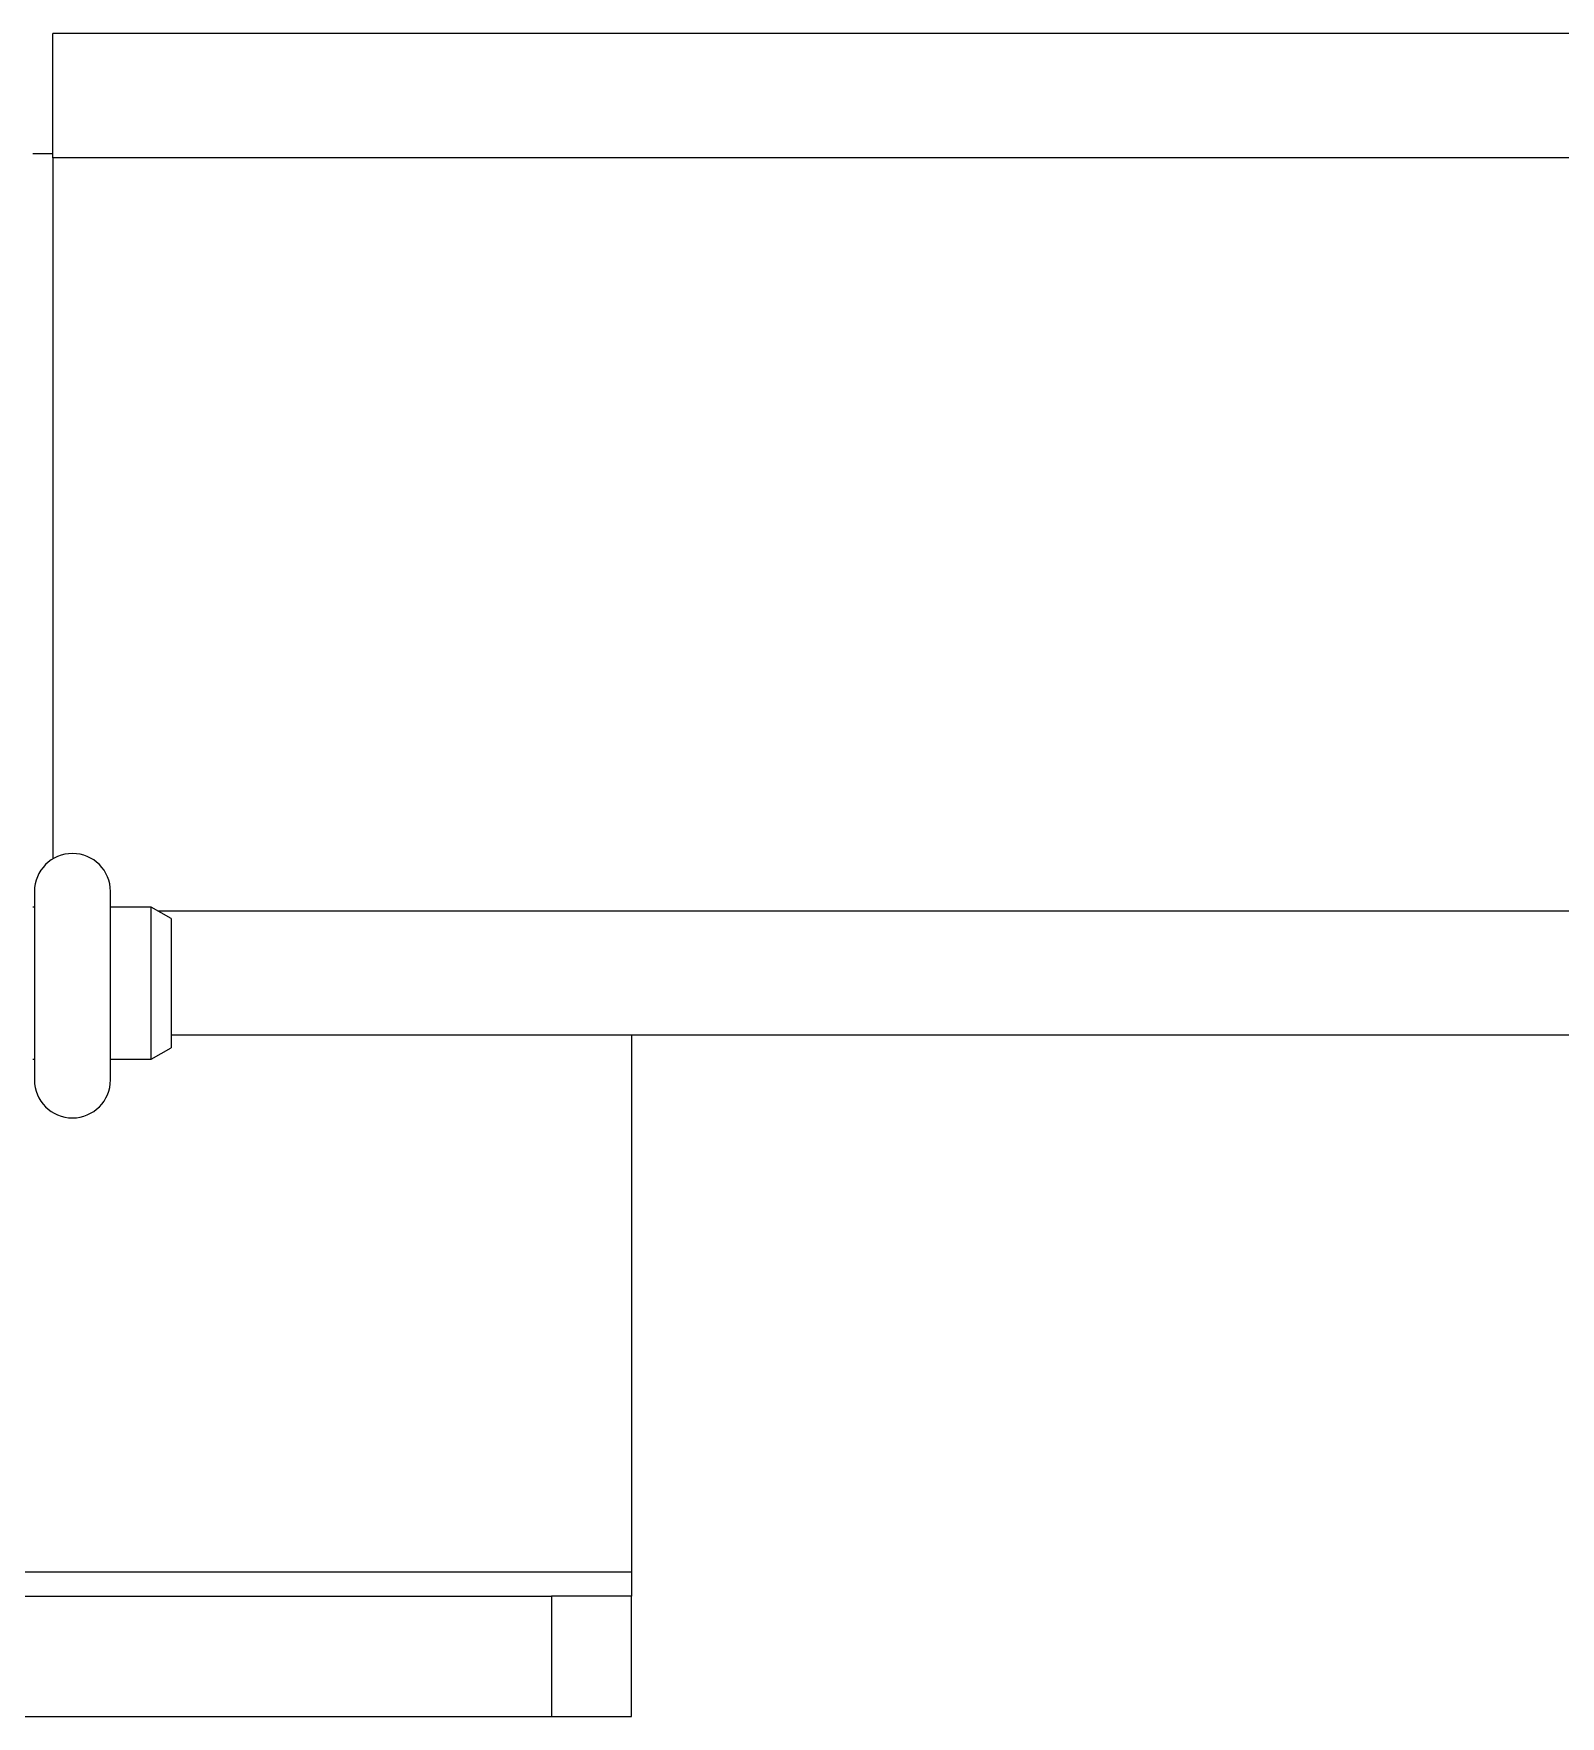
# Model space of a CAD drawing. Header units: millimetres. Extents: x -827 to 1057, y -90 to 1990.
# Drawn here: x -694.03 to -655.91, y -54.24 to -12.24 of the extents above; entities that cross this region are included whole.
import ezdxf

# ---------------------------------------------------------------- set-up
doc = ezdxf.new("R2010")
doc.units = ezdxf.units.MM

msp = doc.modelspace()

# ---------------------------------------------------------------- linework, layer by layer
at = {"color": 7, "linetype": 'Continuous', "lineweight": 25}
for p, q in [((-693.545, -15.337), (-693.545, -12.237)), ((-64.545, -12.237), (-693.545, -12.237)), ((-693.545, -15.237), (-694.045, -15.237)), ((-693.545, -15.337), (-693.545, -32.835)), ((-694.007, -33.65), (-694.007, -38.35)), ((-692.107, -38.35), (-692.107, -33.65)), ((-694.007, -34.037), (-694.045, -34.037)), ((-691.095, -34.037), (-692.107, -34.037)), ((-690.595, -34.326), (-691.095, -34.037)), ((-691.095, -35.937), (-691.095, -34.037)), ((-690.595, -34.326), (-690.595, -35.937)), ((-691.095, -37.837), (-691.095, -35.937)), ((-690.595, -35.937), (-690.595, -37.548)), ((-67.395, -37.237), (-690.595, -37.237)), ((-679.095, -37.237), (-679.095, -50.637)), ((-691.095, -37.837), (-690.595, -37.548)), ((-694.045, -37.837), (-694.007, -37.837)), ((-692.107, -37.837), (-691.095, -37.837)), ((-679.095, -50.637), (-679.095, -51.237)), ((-696.795, -51.237), (-681.095, -51.237)), ((-679.095, -51.237), (-681.095, -51.237)), ((-679.095, -54.237), (-679.095, -51.237)), ((-696.795, -54.237), (-681.095, -54.237)), ((-681.095, -54.237), (-679.095, -54.237))]:
    msp.add_line(p, q, dxfattribs=at)
at = {"color": 8, "linetype": 'Continuous', "lineweight": 18}
for p, q in [((-64.545, -15.337), (-693.545, -15.337)), ((-67.068, -34.137), (-690.922, -34.137)), ((-679.095, -50.637), (-698.795, -50.637)), ((-681.095, -51.237), (-681.095, -54.237))]:
    msp.add_line(p, q, dxfattribs=at)
at = {"color": 7, "linetype": 'Continuous', "lineweight": 25}
for centre, start, end in [((-693.057, -33.65), 0, 180), ((-693.057, -38.35), 180, 0)]:
    msp.add_arc(centre, 0.95, start, end, dxfattribs=at)

doc.saveas('drawing.dxf')
